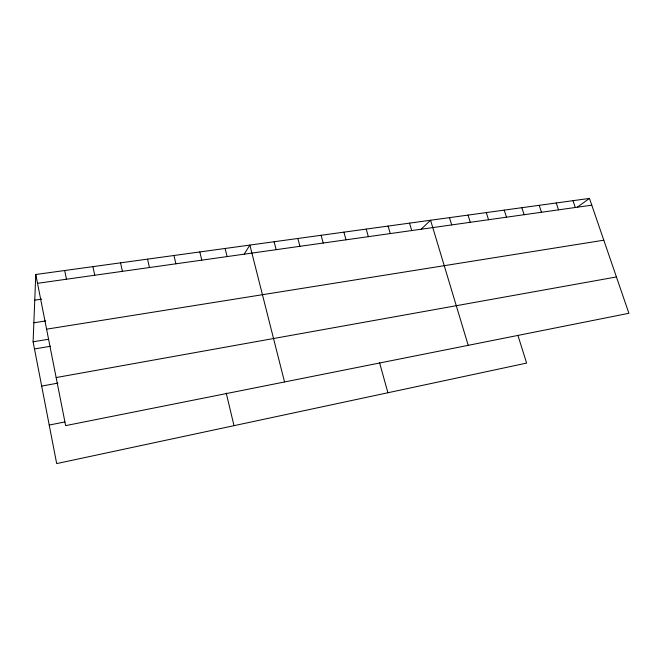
<?xml version="1.0" encoding="UTF-8"?>
<svg xmlns="http://www.w3.org/2000/svg" width="662" height="662" viewBox="0 0 662 662"><rect width="100%" height="100%" fill="white"/><g stroke="black" fill="none" stroke-linecap="round" stroke-linejoin="round"><path stroke-width="0.99" d="M517.899 335.336L526.613 363.09L56.684 463.59L33.1 341.782L35.781 274.49L589.461 198.41L628.9 313.283L65.646 425.625L35.781 274.49M244.237 254.076L249.872 245.072L284.544 381.966M421.231 229.135L430.565 220.247L468.208 345.332M577.429 207.115L589.461 198.41M49.22 425.045L64.876 421.951M41.673 386.07L57.9 383.124M56.146 377.555L616.43 276.956M34.49 348.94L50.618 346.251M33.1 341.782L48.202 339.308M46.588 329.18L603.81 240.198M33.861 322.783L45.752 320.921M34.763 300.159L41.689 299.133M37.527 283.311L591.778 205.17M572.986 200.677L575.295 207.496M556.229 202.977L558.529 209.862M539.191 205.319L541.483 212.262M521.863 207.703L524.139 214.711M504.229 210.127L506.496 217.194M486.297 212.585L488.548 219.726M468.042 215.092L470.285 222.3M449.473 217.649L451.699 224.923M409.538 223.135L411.731 230.558M388.089 226.081L390.257 233.578M366.21 229.085L368.362 236.673M343.884 232.155L346.011 239.818M379.574 362.726L387.915 392.748M321.103 235.283L323.213 243.037M297.85 238.477L299.936 246.314M274.109 241.738L276.17 249.665M225.113 248.473L227.107 256.583M199.816 251.949L201.786 260.149M226.238 393.112L234 425.666M173.965 255.499L175.91 263.799M147.552 259.132L149.455 267.531M120.542 262.839L122.412 271.346M92.928 266.637L94.757 275.243M64.686 270.518L66.473 279.232"/></g></svg>
